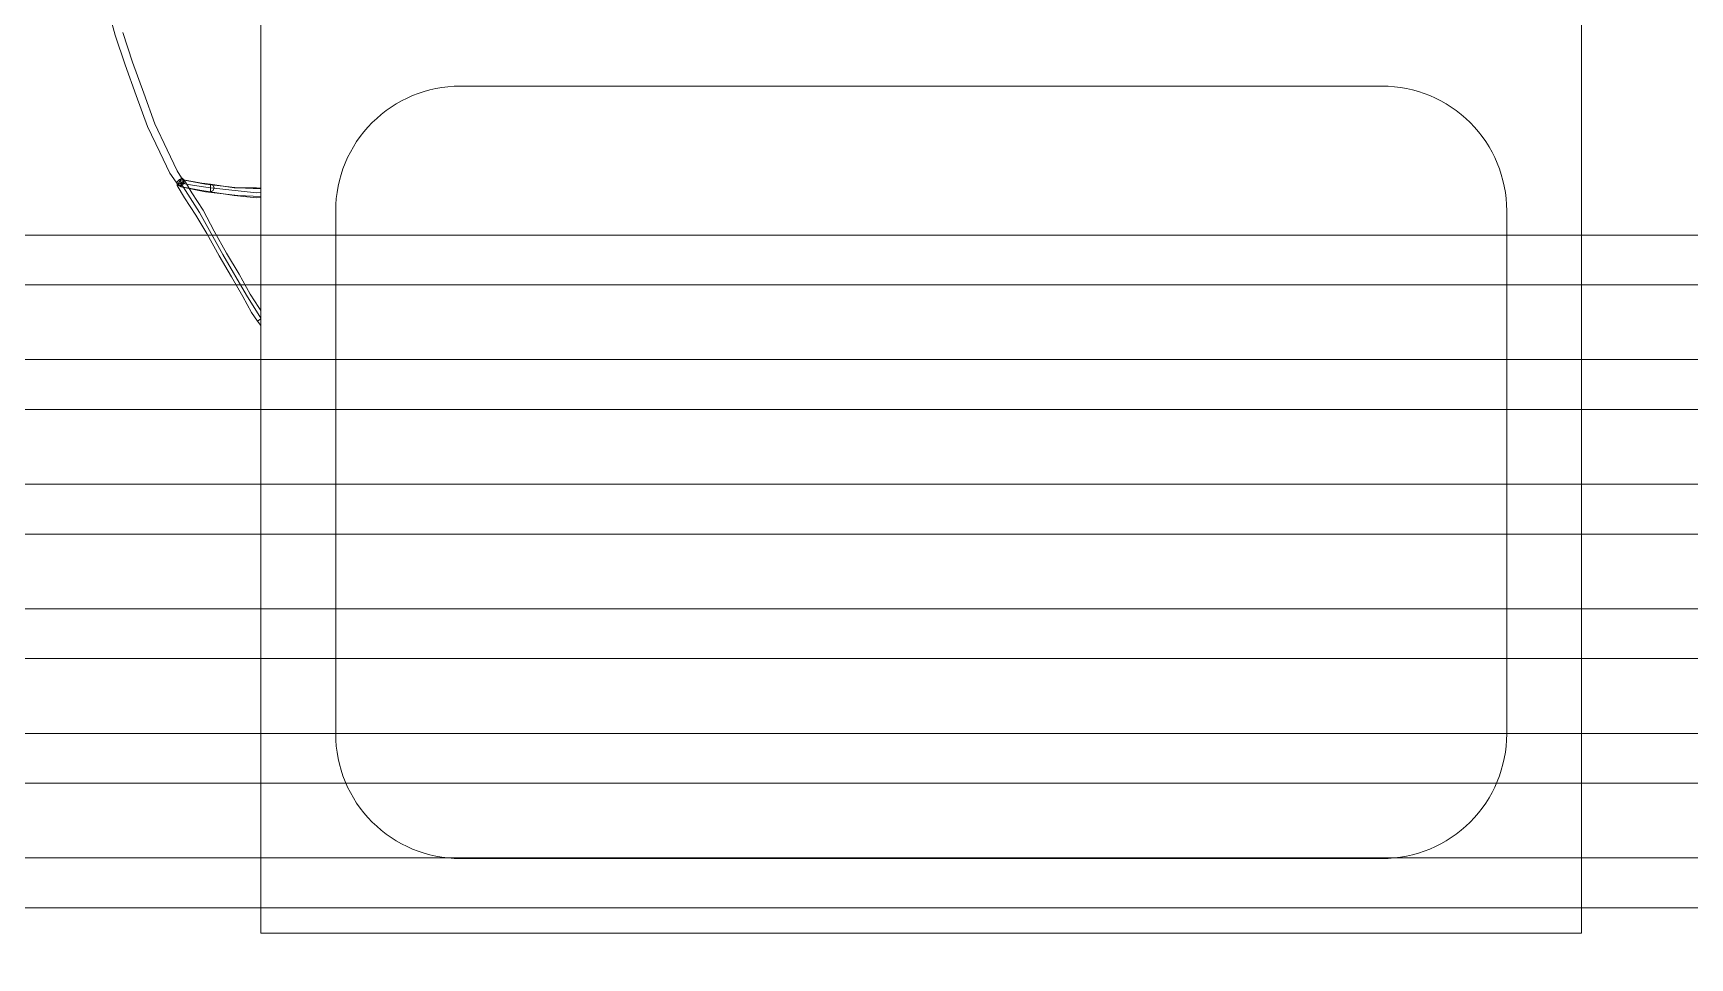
# Model space of a CAD drawing. Header units: millimetres. Extents: x -29311 to -3405, y 28913 to 42880.
# Drawn here: x -26103.3 to -26036.8, y 40365.3 to 40402.4 of the extents above; entities that cross this region are included whole.
import ezdxf

# ---------------------------------------------------------------- set-up
doc = ezdxf.new("R2010")
doc.units = ezdxf.units.MM
doc.layers.add('Duvar-200 cm', color=7, linetype='Continuous')
doc.layers.add('MIM_İnsan', color=251, linetype='Continuous', lineweight=9)
doc.layers.add('MIM_mobilya', color=251, linetype='Continuous', lineweight=9)

# ---------------------------------------------------------------- blocks, each defined once
blk = doc.blocks.new('T-K')
at = {"color": 45, "lineweight": 0}
for points in [[(92316.275, 15833.361), (92146.275, 15833.361), (92146.275, 15831.361), (92316.275, 15831.361)], [(92313.275, 15831.361), (92149.275, 15831.361), (92149.275, 15828.361), (92313.275, 15828.361)], [(92316.275, 15828.361), (92146.275, 15828.361), (92146.275, 15826.361), (92316.275, 15826.361)], [(92313.275, 15826.361), (92149.275, 15826.361), (92149.275, 15823.361), (92313.275, 15823.361)], [(92313.275, 15826.361), (92149.275, 15826.361), (92149.275, 15823.361), (92313.275, 15823.361)], [(92316.275, 15823.361), (92146.275, 15823.361), (92146.275, 15821.361), (92316.275, 15821.361)], [(92313.275, 15821.361), (92149.275, 15821.361), (92149.275, 15818.361), (92313.275, 15818.361)], [(92313.275, 15821.361), (92149.275, 15821.361), (92149.275, 15818.361), (92313.275, 15818.361)], [(92313.275, 15821.361), (92149.275, 15821.361), (92149.275, 15818.361), (92313.275, 15818.361)], [(92316.275, 15818.361), (92146.275, 15818.361), (92146.275, 15816.361), (92316.275, 15816.361)], [(92313.275, 15816.361), (92149.275, 15816.361), (92149.275, 15813.361), (92313.275, 15813.361)], [(92316.275, 15813.361), (92146.275, 15813.361), (92146.275, 15811.361), (92316.275, 15811.361)], [(92313.275, 15811.361), (92149.275, 15811.361), (92149.275, 15808.361), (92313.275, 15808.361)], [(92316.275, 15808.361), (92146.275, 15808.361), (92146.275, 15806.361), (92316.275, 15806.361)], [(92313.275, 15806.361), (92149.275, 15806.361), (92149.275, 15803.361), (92313.275, 15803.361)]]:
    blk.add_lwpolyline(points, close=True, dxfattribs=at)
blk = doc.blocks.new('FEEq')
at = {"layer": 'MIM_İnsan'}
for p, q in [((92546.889, 15914.025), (92546.143, 15915.213)), ((92546.143, 15915.213), (92546.69, 15915.114)), ((92546.69, 15915.114), (92547.336, 15915.014)), ((92547.336, 15915.014), (92549.174, 15914.817)), ((92549.174, 15914.817), (92549.359, 15914.84)), ((92547.832, 15912.343), (92546.889, 15914.025)), ((92548.776, 15910.711), (92547.832, 15912.343)), ((92549.359, 15909.792), (92548.776, 15910.711)), ((92549.372, 15909.77), (92549.372, 15909.77))]:
    blk.add_line(p, q, dxfattribs=at)
at = {"layer": 'MIM_İnsan', "flags": 128}
blk.add_lwpolyline([(92543.809, 15921.249), (92544.206, 15920.061), (92544.653, 15918.824), (92545.1, 15917.588), (92545.597, 15916.548), (92545.994, 15915.708), (92546.243, 15915.311), (92546.143, 15915.361), (92546.243, 15915.311), (92546.292, 15915.213), (92546.243, 15915.163), (92546.143, 15915.114), (92546.044, 15915.114), (92546.143, 15915.064), (92546.143, 15915.064), (92546.044, 15915.114), (92545.696, 15915.608), (92545.299, 15916.45), (92544.802, 15917.488), (92544.355, 15918.725), (92543.908, 15919.963), (92543.511, 15921.15), (92543.213, 15922.238)], dxfattribs=at)
blk.add_lwpolyline([(92543.809, 15921.249), (92544.206, 15920.061), (92544.653, 15918.824), (92545.1, 15917.588), (92545.597, 15916.548), (92545.994, 15915.708), (92546.243, 15915.311), (92546.143, 15915.361), (92546.243, 15915.311), (92546.292, 15915.213), (92546.243, 15915.163), (92546.143, 15915.114), (92546.044, 15915.114), (92546.143, 15915.064), (92546.143, 15915.064), (92546.044, 15915.114), (92545.696, 15915.608), (92545.299, 15916.45), (92544.802, 15917.488), (92544.355, 15918.725), (92543.908, 15919.963), (92543.511, 15921.15), (92543.213, 15922.238)], dxfattribs=at)
at = {"layer": 'MIM_İnsan'}
for points in [[(92549.359, 15909.762), (92549.223, 15909.671), (92548.975, 15910.017), (92548.627, 15910.661), (92548.18, 15911.453), (92547.683, 15912.294), (92547.187, 15913.184), (92546.74, 15913.926), (92546.292, 15914.619), (92545.994, 15915.114), (92546.143, 15915.361), (92545.994, 15915.114), (92545.994, 15915.262), (92546.094, 15915.361), (92546.193, 15915.411), (92546.292, 15915.311), (92546.143, 15915.064), (92546.143, 15915.064)], [(92549.223, 15909.671), (92549.223, 15909.671), (92548.975, 15910.017), (92548.627, 15910.661), (92548.18, 15911.453), (92547.683, 15912.294), (92547.187, 15913.184), (92546.74, 15913.926), (92546.292, 15914.619), (92545.994, 15915.114), (92546.292, 15915.311), (92546.59, 15914.817), (92547.038, 15914.124), (92547.485, 15913.283), (92547.981, 15912.392), (92548.478, 15911.551), (92548.925, 15910.759), (92549.273, 15910.215), (92549.359, 15910.096)], [(92549.359, 15914.678), (92548.428, 15914.717), (92547.137, 15914.866), (92546.143, 15915.064), (92546.143, 15915.361), (92547.137, 15915.163), (92548.428, 15915.014), (92549.359, 15914.975)], [(92549.359, 15914.678), (92548.428, 15914.717), (92547.137, 15914.866), (92546.143, 15915.064), (92546.143, 15915.361), (92547.137, 15915.163), (92548.428, 15915.014), (92549.359, 15914.975)], [(92546.143, 15915.064), (92546.292, 15915.311), (92546.59, 15914.817), (92547.038, 15914.124), (92547.485, 15913.283), (92547.981, 15912.392), (92548.478, 15911.551), (92548.925, 15910.759), (92549.273, 15910.215), (92549.359, 15910.096)], [(92549.359, 15914.632), (92549.174, 15914.619), (92548.279, 15914.717), (92547.336, 15914.866), (92547.336, 15915.163), (92548.279, 15915.014), (92549.174, 15915.014), (92549.359, 15915.001)], [(92549.359, 15909.762), (92549.223, 15909.671), (92549.223, 15909.671)], [(92549.359, 15909.491), (92549.223, 15909.671), (92549.223, 15909.671), (92549.359, 15909.762)], [(92549.359, 15909.491), (92549.223, 15909.671), (92549.359, 15909.762)]]:
    blk.add_lwpolyline(points, dxfattribs=at)
at = {"layer": 'MIM_İnsan', "flags": 128}
for points in [[(92547.336, 15914.866), (92547.336, 15914.866), (92546.988, 15914.916), (92546.69, 15914.965), (92546.392, 15915.014), (92546.143, 15915.064), (92546.143, 15915.361), (92546.392, 15915.311), (92546.69, 15915.262), (92546.988, 15915.213), (92547.336, 15915.163), (92547.336, 15915.163), (92547.336, 15914.866)], [(92546.143, 15915.361), (92546.392, 15915.311), (92546.69, 15915.262), (92546.988, 15915.213), (92547.336, 15915.163), (92547.336, 15914.866), (92546.988, 15914.916), (92546.69, 15914.965), (92546.392, 15915.014), (92546.143, 15915.064), (92546.143, 15915.361)], [(92547.336, 15915.163), (92547.435, 15915.114), (92547.485, 15915.014), (92547.435, 15914.916), (92547.336, 15914.866), (92547.336, 15915.163)]]:
    blk.add_lwpolyline(points, close=True, dxfattribs=at)
at = {"layer": 'MIM_mobilya'}
blk.add_lwpolyline([(92602.359, 15922.101), (92602.359, 15885.101), (92549.359, 15885.101), (92549.359, 15922.101)], close=True, dxfattribs=at)
blk.add_lwpolyline([(92599.359, 15914.101), (92599.359, 15893.101, -0.414214), (92594.359, 15888.101), (92557.359, 15888.101, -0.414214), (92552.359, 15893.101), (92552.359, 15914.101, -0.414214), (92557.359, 15919.101), (92594.359, 15919.101, -0.414214)], format="xyb", close=True, dxfattribs=at)

msp = doc.modelspace()

# ---------------------------------------------------------------- block references
at = {"layer": 'Duvar-200 cm'}
for name, p in [('FEEq', (-118643.525, 24481.143)), ('T-K', (-118326.654, 24560.907))]:
    msp.add_blockref(name, p, dxfattribs=at)

doc.saveas('drawing.dxf')
